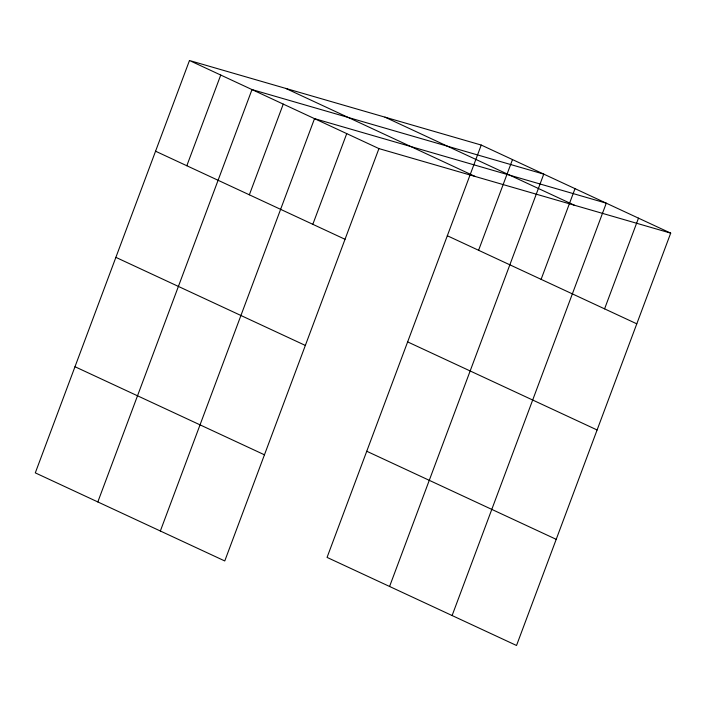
<?xml version="1.0" encoding="UTF-8"?>
<svg xmlns="http://www.w3.org/2000/svg" width="706" height="706" viewBox="0 0 706 706"><rect width="100%" height="100%" fill="white"/><g stroke="black" fill="none" stroke-linecap="round" stroke-linejoin="round"><path stroke-width="1.06" d="M189.473 60.513L35.3 472.87L224.764 560.952L378.937 148.595L189.473 60.513L481.236 145.048L670.7 233.13L516.527 645.487L327.063 557.405L481.236 145.048M186.825 165.742L220.74 75.048M97.825 501.94L251.998 89.583L543.761 174.117L389.58 586.474M249.35 194.812L283.256 104.109M160.35 531.009L314.523 118.643L606.277 203.178L452.105 615.544M312.82 224.323L346.734 133.619M478.589 250.277L512.494 159.582M541.105 279.347L575.019 188.643M604.583 308.857L638.489 218.154M378.937 148.595L670.7 233.13M384.955 117.152L574.419 205.234M285.753 88.409L475.217 176.491M447.322 235.751L636.786 323.825M155.567 151.216L345.031 239.29M407.636 341.898L597.1 429.972M115.881 257.363L305.345 345.437M366.749 451.258L556.213 539.34M74.986 366.723L264.45 454.805"/></g></svg>
